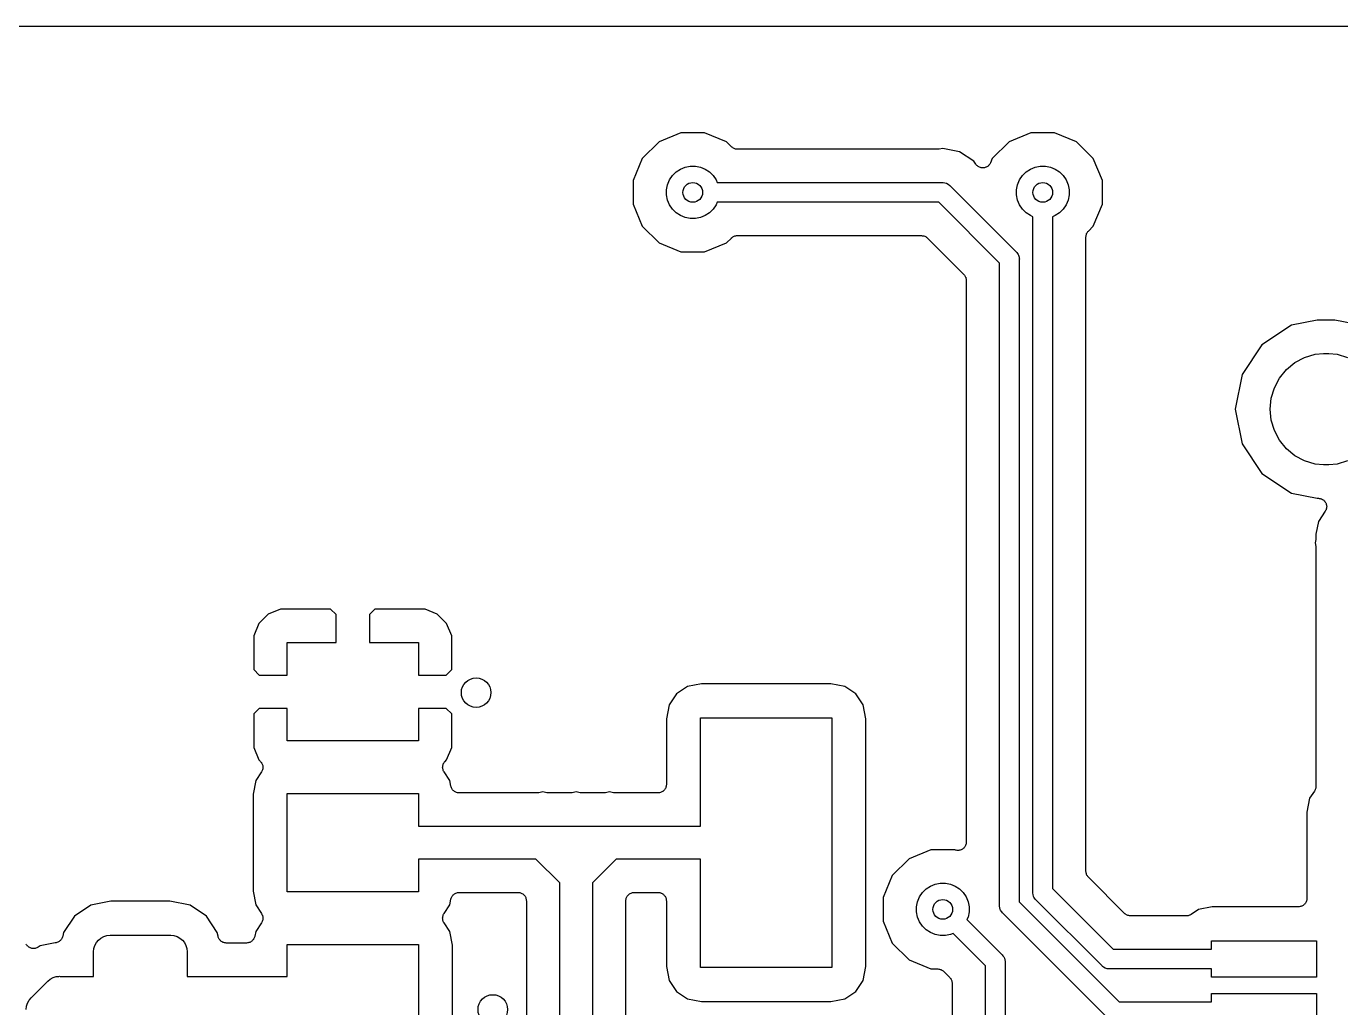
# Model space of a CAD drawing. Extents: x 103.3 to 173.2, y -93.7 to -52.1.
# Drawn here: x 114.56 to 134.59, y -67.03 to -52.08 of the extents above; entities that cross this region are included whole.
import ezdxf

# ---------------------------------------------------------------- set-up
doc = ezdxf.new("R2010")
doc.units = 0
doc.header["$MEASUREMENT"] = 0
doc.layers.add('BLACK', color=7, linetype='CONTINUOUS')

msp = doc.modelspace()

# ---------------------------------------------------------------- linework, layer by layer
at = {"layer": 'BLACK', "linetype": 'CONTINUOUS'}
for p, q in [((114.121, -52.08), (162.435, -52.08)), ((124.2, -53.8402), (123.944, -54.0957)), ((124.533, -53.702), (124.2, -53.8402)), ((124.895, -53.702), (124.533, -53.702)), ((125.228, -53.8402), (124.895, -53.702)), ((125.303, -53.9148), (125.228, -53.8402)), ((129.534, -53.8402), (129.278, -54.0957)), ((129.867, -53.702), (129.534, -53.8402)), ((130.229, -53.702), (129.867, -53.702)), ((130.562, -53.8402), (130.229, -53.702)), ((130.818, -54.0957), (130.562, -53.8402)), ((125.312, -53.9222), (125.303, -53.9148)), ((125.321, -53.9298), (125.312, -53.9222)), ((125.322, -53.9301), (125.321, -53.9298)), ((125.322, -53.9305), (125.322, -53.9301)), ((125.332, -53.9361), (125.322, -53.9305)), ((125.343, -53.9417), (125.332, -53.9361)), ((125.343, -53.9419), (125.343, -53.9417)), ((125.344, -53.9422), (125.343, -53.9419)), ((125.355, -53.9457), (125.344, -53.9422)), ((125.366, -53.9492), (125.355, -53.9457)), ((125.367, -53.9493), (125.366, -53.9492)), ((125.368, -53.9495), (125.367, -53.9493)), ((125.379, -53.9507), (125.368, -53.9495)), ((125.391, -53.952), (125.379, -53.9507)), ((125.392, -53.952), (125.391, -53.952)), ((125.393, -53.952), (125.392, -53.952)), ((125.392, -53.952), (125.392, -53.952)), ((125.392, -53.952), (125.392, -53.952)), ((128.447, -53.952), (125.393, -53.952)), ((128.458, -53.9509), (128.447, -53.952)), ((128.47, -53.9499), (128.458, -53.9509)), ((128.471, -53.9496), (128.47, -53.9499)), ((128.524, -53.9391), (128.471, -53.9496)), ((128.471, -53.9496), (128.471, -53.9496)), ((128.471, -53.9496), (128.471, -53.9496)), ((128.471, -53.9496), (128.471, -53.9496)), ((128.577, -53.9496), (128.524, -53.9391)), ((128.781, -53.9902), (128.577, -53.9496)), ((128.577, -53.9496), (128.577, -53.9496)), ((128.998, -54.1356), (128.781, -53.9902)), ((123.944, -54.0957), (123.806, -54.4294)), ((124.459, -54.2993), (124.525, -54.2555)), ((124.525, -54.2555), (124.597, -54.2254)), ((124.597, -54.2254), (124.675, -54.21)), ((124.675, -54.21), (124.753, -54.21)), ((124.753, -54.21), (124.831, -54.2254)), ((124.831, -54.2254), (124.903, -54.2555)), ((124.903, -54.2555), (124.969, -54.2993)), ((129.028, -54.1801), (128.998, -54.1356)), ((129.035, -54.1891), (129.028, -54.1801)), ((129.043, -54.1981), (129.035, -54.1891)), ((129.044, -54.1994), (129.043, -54.1981)), ((129.045, -54.2003), (129.044, -54.1994)), ((129.054, -54.2079), (129.045, -54.2003)), ((129.063, -54.2156), (129.054, -54.2079)), ((129.064, -54.2158), (129.063, -54.2156)), ((129.064, -54.216), (129.064, -54.2158)), ((129.075, -54.2217), (129.064, -54.216)), ((129.085, -54.2275), (129.075, -54.2217)), ((129.086, -54.2276), (129.085, -54.2275)), ((129.086, -54.2277), (129.086, -54.2276)), ((129.097, -54.2312), (129.086, -54.2277)), ((129.109, -54.2348), (129.097, -54.2312)), ((129.109, -54.2349), (129.109, -54.2348)), ((129.11, -54.235), (129.109, -54.2349)), ((129.122, -54.2362), (129.11, -54.235)), ((129.134, -54.2375), (129.122, -54.2362)), ((129.146, -54.2363), (129.134, -54.2375)), ((129.134, -54.2375), (129.134, -54.2374)), ((129.134, -54.2374), (129.134, -54.2375)), ((129.158, -54.2353), (129.146, -54.2363)), ((129.159, -54.2352), (129.158, -54.2353)), ((129.17, -54.2317), (129.159, -54.2351)), ((129.159, -54.2351), (129.159, -54.2352)), ((129.182, -54.2283), (129.17, -54.2317)), ((129.183, -54.2281), (129.182, -54.2282)), ((129.182, -54.2282), (129.182, -54.2283)), ((129.193, -54.2224), (129.183, -54.2281)), ((129.204, -54.2169), (129.193, -54.2224)), ((129.205, -54.2165), (129.204, -54.2167)), ((129.204, -54.2167), (129.204, -54.2169)), ((129.214, -54.2089), (129.205, -54.2165)), ((129.223, -54.2014), (129.214, -54.2089)), ((129.224, -54.2011), (129.223, -54.2014)), ((129.231, -54.1917), (129.224, -54.2009)), ((129.224, -54.2009), (129.224, -54.2011)), ((129.239, -54.1824), (129.231, -54.1917)), ((129.24, -54.1819), (129.239, -54.1821)), ((129.239, -54.1821), (129.239, -54.1824)), ((129.245, -54.1715), (129.24, -54.1819)), ((129.251, -54.1607), (129.245, -54.1715)), ((129.252, -54.1601), (129.251, -54.1607)), ((129.278, -54.0957), (129.252, -54.1591)), ((129.252, -54.1591), (129.252, -54.1601)), ((129.252, -54.1601), (129.252, -54.1601)), ((129.252, -54.1601), (129.252, -54.1601)), ((129.793, -54.2993), (129.859, -54.2555)), ((129.859, -54.2555), (129.931, -54.2254)), ((129.931, -54.2254), (130.009, -54.21)), ((130.009, -54.21), (130.087, -54.21)), ((130.087, -54.21), (130.165, -54.2254)), ((130.165, -54.2254), (130.237, -54.2555)), ((130.237, -54.2555), (130.303, -54.2993)), ((130.956, -54.4294), (130.818, -54.0957)), ((123.806, -54.4294), (123.806, -54.7906)), ((124.329, -54.4933), (124.36, -54.4205)), ((124.36, -54.4205), (124.403, -54.355)), ((124.403, -54.355), (124.459, -54.2993)), ((124.969, -54.2993), (125.025, -54.355)), ((125.025, -54.355), (125.068, -54.4205)), ((125.068, -54.4205), (125.085, -54.46)), ((125.085, -54.46), (128.517, -54.46)), ((128.517, -54.46), (128.524, -54.4593)), ((128.524, -54.4593), (128.531, -54.46)), ((128.531, -54.46), (128.531, -54.46)), ((128.531, -54.46), (128.553, -54.4622)), ((128.553, -54.4622), (128.582, -54.4707)), ((128.582, -54.4707), (128.608, -54.4847)), ((128.608, -54.4847), (128.631, -54.5034)), ((129.663, -54.4933), (129.694, -54.4205)), ((129.694, -54.4205), (129.737, -54.355)), ((129.737, -54.355), (129.793, -54.2993)), ((130.303, -54.2993), (130.359, -54.355)), ((130.359, -54.355), (130.402, -54.4205)), ((130.402, -54.4205), (130.433, -54.4933)), ((130.956, -54.7906), (130.956, -54.4294)), ((124.314, -54.5706), (124.329, -54.4933)), ((124.314, -54.6494), (124.314, -54.5706)), ((124.329, -54.7267), (124.314, -54.6494)), ((128.631, -54.5034), (128.635, -54.5091)), ((128.635, -54.5091), (129.641, -55.5147)), ((129.648, -54.5706), (129.663, -54.4933)), ((129.648, -54.6494), (129.648, -54.5706)), ((129.663, -54.7267), (129.648, -54.6494)), ((130.433, -54.4933), (130.448, -54.5706)), ((130.448, -54.6494), (130.433, -54.7267)), ((130.448, -54.5706), (130.448, -54.6494)), ((123.806, -54.7906), (123.944, -55.1243)), ((124.36, -54.7995), (124.329, -54.7267)), ((124.403, -54.865), (124.36, -54.7995)), ((124.459, -54.9207), (124.403, -54.865)), ((125.025, -54.865), (124.969, -54.9207)), ((125.068, -54.7995), (125.025, -54.865)), ((125.085, -54.76), (125.068, -54.7995)), ((128.462, -54.76), (125.085, -54.76)), ((129.39, -55.6881), (128.462, -54.76)), ((129.694, -54.7995), (129.663, -54.7267)), ((129.737, -54.865), (129.694, -54.7995)), ((129.793, -54.9207), (129.737, -54.865)), ((130.359, -54.865), (130.303, -54.9207)), ((130.402, -54.7995), (130.359, -54.865)), ((130.433, -54.7267), (130.402, -54.7995)), ((130.818, -55.1243), (130.956, -54.7906)), ((124.525, -54.9645), (124.459, -54.9207)), ((124.597, -54.9946), (124.525, -54.9645)), ((124.675, -55.01), (124.597, -54.9946)), ((124.753, -55.01), (124.675, -55.01)), ((124.831, -54.9946), (124.753, -55.01)), ((124.903, -54.9645), (124.831, -54.9946)), ((124.969, -54.9207), (124.903, -54.9645)), ((129.859, -54.9645), (129.793, -54.9207)), ((129.898, -54.9808), (129.859, -54.9645)), ((129.898, -65.2706), (129.898, -54.9808)), ((130.237, -54.9645), (130.198, -54.9808)), ((130.198, -54.9808), (130.198, -65.2159)), ((130.303, -54.9207), (130.237, -54.9645)), ((123.944, -55.1243), (124.2, -55.3798)), ((125.324, -55.2885), (125.334, -55.2831)), ((125.334, -55.2831), (125.344, -55.2776)), ((125.344, -55.2776), (125.345, -55.2774)), ((125.345, -55.2774), (125.346, -55.2771)), ((125.346, -55.2771), (125.357, -55.2738)), ((125.357, -55.2738), (125.368, -55.2704)), ((125.368, -55.2704), (125.369, -55.2704)), ((125.369, -55.2702), (125.381, -55.2691)), ((125.369, -55.2704), (125.369, -55.2702)), ((125.381, -55.2691), (125.393, -55.268)), ((125.393, -55.268), (128.199, -55.268)), ((128.199, -55.268), (128.199, -55.268)), ((128.199, -55.268), (128.199, -55.268)), ((128.199, -55.268), (128.199, -55.268)), ((128.199, -55.268), (128.201, -55.268)), ((128.201, -55.268), (128.212, -55.2693)), ((128.212, -55.2693), (128.224, -55.2705)), ((128.224, -55.2705), (128.225, -55.2707)), ((128.225, -55.2707), (128.225, -55.2708)), ((128.225, -55.2708), (128.236, -55.2743)), ((128.236, -55.2743), (128.248, -55.2778)), ((128.248, -55.2778), (128.248, -55.2781)), ((128.248, -55.2781), (128.249, -55.2783)), ((128.249, -55.2783), (128.259, -55.2839)), ((128.259, -55.2839), (128.269, -55.2895)), ((130.706, -55.2869), (130.707, -55.2753)), ((130.706, -55.2882), (130.706, -55.2869)), ((130.706, -55.2883), (130.706, -55.2882)), ((130.706, -55.2887), (130.706, -55.2883)), ((130.706, -55.2883), (130.706, -55.2883)), ((130.707, -55.2753), (130.709, -55.2636)), ((130.709, -55.2623), (130.712, -55.2511)), ((130.709, -55.263), (130.709, -55.2623)), ((130.709, -55.2636), (130.709, -55.263)), ((130.712, -55.2511), (130.716, -55.2399)), ((130.716, -55.2387), (130.722, -55.2284)), ((130.716, -55.2393), (130.716, -55.2387)), ((130.716, -55.2399), (130.716, -55.2393)), ((130.722, -55.2284), (130.727, -55.2181)), ((130.727, -55.2181), (130.728, -55.2175)), ((130.728, -55.217), (130.736, -55.208)), ((130.728, -55.2175), (130.728, -55.217)), ((130.736, -55.208), (130.743, -55.1989)), ((130.743, -55.1989), (130.818, -55.1243)), ((124.2, -55.3798), (124.533, -55.518)), ((124.895, -55.518), (125.228, -55.3798)), ((125.228, -55.3798), (125.303, -55.3052)), ((125.303, -55.3049), (125.304, -55.304)), ((125.303, -55.3052), (125.303, -55.3049)), ((125.303, -55.3049), (125.303, -55.3049)), ((125.303, -55.3049), (125.303, -55.3049)), ((125.304, -55.304), (125.313, -55.2966)), ((125.313, -55.2966), (125.322, -55.2892)), ((125.322, -55.2892), (125.323, -55.2889)), ((125.323, -55.2889), (125.324, -55.2885)), ((128.269, -55.2895), (128.27, -55.2899)), ((128.27, -55.2899), (128.271, -55.2902)), ((128.271, -55.2902), (128.28, -55.2978)), ((128.28, -55.2978), (128.289, -55.3052)), ((128.289, -55.3052), (128.845, -55.8614)), ((130.706, -64.9528), (130.706, -55.2887)), ((124.533, -55.518), (124.895, -55.518)), ((129.39, -65.4698), (129.39, -55.6881)), ((129.641, -55.5147), (129.647, -55.5194)), ((129.647, -55.5194), (129.651, -55.5251)), ((129.651, -55.5251), (129.665, -55.5423)), ((129.665, -55.5423), (129.672, -55.555)), ((129.672, -55.555), (129.679, -55.5683)), ((129.679, -55.5683), (129.688, -55.5966)), ((129.688, -55.5966), (129.689, -55.6123)), ((129.689, -55.6123), (129.691, -55.626)), ((129.691, -55.626), (129.69, -55.6334)), ((129.69, -55.6334), (129.69, -65.415)), ((128.845, -55.8614), (128.845, -55.8617)), ((128.845, -55.8617), (128.845, -55.8617)), ((128.845, -55.8617), (128.845, -55.8617)), ((128.845, -55.8617), (128.846, -55.8626)), ((128.846, -55.8626), (128.853, -55.8718)), ((128.853, -55.8718), (128.861, -55.8809)), ((128.861, -55.8809), (128.861, -55.8815)), ((128.861, -55.8815), (128.862, -55.882)), ((128.862, -55.882), (128.867, -55.8924)), ((128.867, -55.8924), (128.872, -55.9028)), ((128.872, -55.9028), (128.873, -55.9034)), ((128.873, -55.9034), (128.873, -55.904)), ((128.873, -55.904), (128.876, -55.9153)), ((128.876, -55.9153), (128.88, -55.9265)), ((128.88, -55.9265), (128.88, -55.9272)), ((128.88, -55.9272), (128.88, -55.9278)), ((128.88, -55.9278), (128.881, -55.9395)), ((128.881, -55.9395), (128.882, -55.9512)), ((128.882, -55.9512), (128.882, -64.5074)), ((133.836, -56.6328), (133.387, -56.9329)), ((134.232, -56.554), (133.836, -56.6328)), ((134.5, -56.554), (134.232, -56.554)), ((134.896, -56.6328), (134.5, -56.554)), ((133.387, -56.9329), (133.087, -57.3821)), ((134.039, -57.1229), (134.199, -57.0743)), ((134.199, -57.0743), (134.324, -57.062)), ((134.324, -57.062), (134.408, -57.062)), ((134.408, -57.062), (134.533, -57.0743)), ((134.533, -57.0743), (134.693, -57.1229)), ((133.762, -57.3081), (133.891, -57.2018)), ((133.891, -57.2018), (134.039, -57.1229)), ((133.087, -57.3821), (132.981, -57.912)), ((133.577, -57.5851), (133.656, -57.4375)), ((133.656, -57.4375), (133.762, -57.3081)), ((133.528, -57.7454), (133.577, -57.5851)), ((133.512, -57.912), (133.528, -57.7454)), ((132.981, -57.912), (133.087, -58.4419)), ((133.528, -58.0786), (133.512, -57.912)), ((133.577, -58.2389), (133.528, -58.0786)), ((133.656, -58.3865), (133.577, -58.2389)), ((133.087, -58.4419), (133.387, -58.8911)), ((133.762, -58.5159), (133.656, -58.3865)), ((133.891, -58.6222), (133.762, -58.5159)), ((134.039, -58.7011), (133.891, -58.6222)), ((133.387, -58.8911), (133.836, -59.1912)), ((134.199, -58.7497), (134.039, -58.7011)), ((134.324, -58.762), (134.199, -58.7497)), ((134.408, -58.762), (134.324, -58.762)), ((134.533, -58.7497), (134.408, -58.762)), ((134.693, -58.7011), (134.533, -58.7497)), ((133.836, -59.1912), (134.232, -59.27)), ((134.232, -59.27), (134.248, -59.27)), ((134.248, -59.27), (134.249, -59.27)), ((134.249, -59.27), (134.249, -59.27)), ((134.249, -59.27), (134.249, -59.27)), ((134.249, -59.27), (134.25, -59.27)), ((134.25, -59.27), (134.262, -59.2714)), ((134.262, -59.2714), (134.274, -59.2727)), ((134.274, -59.2727), (134.274, -59.2727)), ((134.274, -59.2727), (134.274, -59.2728)), ((134.274, -59.2728), (134.286, -59.2765)), ((134.286, -59.2765), (134.298, -59.2801)), ((134.298, -59.2801), (134.298, -59.2802)), ((134.298, -59.2802), (134.298, -59.2803)), ((134.298, -59.2803), (134.309, -59.2861)), ((134.309, -59.2861), (134.319, -59.2919)), ((134.319, -59.2919), (134.32, -59.2921)), ((134.32, -59.2921), (134.32, -59.2922)), ((134.32, -59.2922), (134.329, -59.3)), ((134.354, -59.4676), (134.248, -59.6253)), ((134.329, -59.3), (134.338, -59.3077)), ((134.338, -59.3077), (134.339, -59.308)), ((134.339, -59.308), (134.339, -59.3081)), ((134.339, -59.3081), (134.346, -59.3176)), ((134.346, -59.3176), (134.354, -59.327)), ((134.354, -59.327), (134.354, -59.3272)), ((134.354, -59.3272), (134.354, -59.3275)), ((134.354, -59.3275), (134.36, -59.3382)), ((134.359, -59.4569), (134.354, -59.4676)), ((134.365, -59.4462), (134.359, -59.4569)), ((134.36, -59.3382), (134.366, -59.3489)), ((134.369, -59.4342), (134.365, -59.4457)), ((134.365, -59.4457), (134.365, -59.4459)), ((134.365, -59.4459), (134.365, -59.4462)), ((134.366, -59.3489), (134.366, -59.3492)), ((134.366, -59.3492), (134.366, -59.3494)), ((134.366, -59.3494), (134.369, -59.361)), ((134.369, -59.361), (134.373, -59.3727)), ((134.372, -59.4225), (134.369, -59.4342)), ((134.373, -59.422), (134.372, -59.4223)), ((134.372, -59.4223), (134.372, -59.4225)), ((134.373, -59.3727), (134.373, -59.3729)), ((134.373, -59.3729), (134.373, -59.3732)), ((134.373, -59.3732), (134.374, -59.3852)), ((134.374, -59.4099), (134.373, -59.422)), ((134.374, -59.3852), (134.375, -59.3973)), ((134.375, -59.3979), (134.374, -59.4099)), ((134.375, -59.3973), (134.375, -59.3976)), ((134.375, -59.3976), (134.375, -59.3979)), ((134.248, -59.6253), (134.21, -59.8173)), ((134.209, -59.886), (134.208, -59.8975)), ((134.21, -59.8745), (134.209, -59.886)), ((134.21, -59.8173), (134.21, -59.8727)), ((134.21, -59.8727), (134.21, -59.8728)), ((134.21, -59.8728), (134.21, -59.8728)), ((134.21, -59.8728), (134.21, -59.8728)), ((134.21, -59.8728), (134.21, -59.8745)), ((134.208, -59.8975), (134.197, -59.95)), ((134.197, -59.95), (134.208, -60.0025)), ((134.208, -60.0025), (134.208, -60.0043)), ((134.208, -60.0043), (134.209, -60.0158)), ((134.209, -60.0158), (134.21, -60.0273)), ((134.21, -60.0273), (134.21, -60.1207)), ((134.21, -60.1207), (134.21, -63.6583)), ((118.244, -61.0353), (118.101, -61.1782)), ((118.431, -60.958), (118.244, -61.0353)), ((119.194, -60.958), (118.431, -60.958)), ((119.278, -61.0424), (119.194, -60.958)), ((119.278, -61.466), (119.278, -61.0424)), ((119.87, -60.958), (119.786, -61.0424)), ((119.786, -61.0424), (119.786, -61.466)), ((120.633, -60.958), (119.87, -60.958)), ((120.82, -61.0353), (120.633, -60.958)), ((120.963, -61.1782), (120.82, -61.0353)), ((118.101, -61.1782), (118.024, -61.365)), ((121.04, -61.365), (120.963, -61.1782)), ((118.024, -61.365), (118.024, -61.8776)), ((118.532, -61.962), (118.532, -61.466)), ((118.532, -61.466), (119.278, -61.466)), ((119.786, -61.466), (120.532, -61.466)), ((120.532, -61.466), (120.532, -61.962)), ((121.04, -61.8776), (121.04, -61.365)), ((118.024, -61.8776), (118.108, -61.962)), ((120.956, -61.962), (121.04, -61.8776)), ((118.108, -61.962), (118.532, -61.962)), ((120.532, -61.962), (120.956, -61.962)), ((124.845, -62.0956), (124.634, -62.1375)), ((126.819, -62.0956), (124.845, -62.0956)), ((127.03, -62.1375), (126.819, -62.0956)), ((124.466, -62.2498), (124.353, -62.4178)), ((124.634, -62.1375), (124.466, -62.2498)), ((127.198, -62.2498), (127.03, -62.1375)), ((127.311, -62.4178), (127.198, -62.2498)), ((118.108, -62.47), (118.024, -62.5544)), ((118.532, -62.47), (118.108, -62.47)), ((118.532, -62.966), (118.532, -62.47)), ((120.956, -62.47), (120.532, -62.47)), ((120.532, -62.47), (120.532, -62.966)), ((121.04, -62.5544), (120.956, -62.47)), ((124.353, -62.4178), (124.312, -62.6285)), ((127.352, -62.6285), (127.311, -62.4178)), ((118.024, -62.5544), (118.024, -63.067)), ((121.04, -63.067), (121.04, -62.5544)), ((124.312, -62.6285), (124.312, -63.631)), ((124.832, -64.266), (124.832, -62.616)), ((124.832, -62.616), (126.832, -62.616)), ((126.832, -62.616), (126.832, -66.416)), ((127.352, -66.4035), (127.352, -62.6285)), ((118.024, -63.067), (118.101, -63.2538)), ((120.532, -62.966), (118.532, -62.966)), ((120.963, -63.2538), (121.04, -63.067)), ((118.101, -63.2538), (118.125, -63.2771)), ((118.125, -63.2771), (118.125, -63.2777)), ((118.125, -63.2777), (118.125, -63.2777)), ((118.125, -63.2777), (118.125, -63.2777)), ((118.125, -63.2777), (118.126, -63.2784)), ((118.126, -63.2784), (118.133, -63.2877)), ((118.133, -63.2877), (118.141, -63.2969)), ((118.141, -63.2969), (118.141, -63.2974)), ((118.141, -63.2974), (118.141, -63.2978)), ((118.141, -63.2978), (118.147, -63.3083)), ((120.918, -63.3067), (120.924, -63.2963)), ((120.924, -63.2955), (120.932, -63.2864)), ((120.924, -63.2959), (120.924, -63.2955)), ((120.924, -63.2963), (120.924, -63.2959)), ((120.932, -63.2864), (120.939, -63.2771)), ((120.939, -63.2771), (120.963, -63.2538)), ((118.141, -63.4375), (118.053, -63.5678)), ((118.146, -63.427), (118.141, -63.4375)), ((118.152, -63.4166), (118.146, -63.427)), ((118.147, -63.3083), (118.152, -63.3189)), ((118.152, -63.3189), (118.153, -63.3193)), ((118.156, -63.4043), (118.152, -63.4157)), ((118.152, -63.4157), (118.152, -63.4161)), ((118.152, -63.4161), (118.152, -63.4166)), ((118.153, -63.3193), (118.153, -63.3198)), ((118.153, -63.3198), (118.156, -63.3311)), ((118.156, -63.3311), (118.16, -63.3426)), ((118.159, -63.3929), (118.156, -63.4043)), ((118.161, -63.38), (118.159, -63.3919)), ((118.159, -63.3919), (118.159, -63.3924)), ((118.159, -63.3924), (118.159, -63.3929)), ((118.16, -63.3426), (118.16, -63.3431)), ((118.16, -63.3431), (118.16, -63.3436)), ((118.16, -63.3436), (118.161, -63.3554)), ((118.161, -63.3554), (118.162, -63.3673)), ((118.162, -63.3683), (118.161, -63.38)), ((118.162, -63.3673), (118.162, -63.3678)), ((118.162, -63.3678), (118.162, -63.3683)), ((120.902, -63.3655), (120.903, -63.3537)), ((120.902, -63.366), (120.902, -63.3655)), ((120.902, -63.3665), (120.902, -63.366)), ((120.903, -63.3783), (120.902, -63.3665)), ((120.903, -63.3537), (120.905, -63.3419)), ((120.904, -63.3902), (120.903, -63.3783)), ((120.904, -63.3907), (120.904, -63.3902)), ((120.904, -63.3912), (120.904, -63.3907)), ((120.908, -63.4025), (120.904, -63.3912)), ((120.905, -63.3409), (120.908, -63.3295)), ((120.905, -63.3414), (120.905, -63.3409)), ((120.905, -63.3419), (120.905, -63.3414)), ((120.908, -63.3295), (120.912, -63.3181)), ((120.911, -63.414), (120.908, -63.4025)), ((120.911, -63.4145), (120.911, -63.414)), ((120.911, -63.4149), (120.911, -63.4145)), ((120.917, -63.4254), (120.911, -63.4149)), ((120.912, -63.3172), (120.918, -63.3067)), ((120.912, -63.3177), (120.912, -63.3172)), ((120.912, -63.3181), (120.912, -63.3177)), ((120.923, -63.436), (120.917, -63.4254)), ((120.923, -63.4368), (120.923, -63.436)), ((120.923, -63.4369), (120.923, -63.4368)), ((120.923, -63.4375), (120.923, -63.4369)), ((120.923, -63.4369), (120.923, -63.4369)), ((121.011, -63.5678), (120.923, -63.4375)), ((118.053, -63.5678), (118.012, -63.7785)), ((121.028, -63.6558), (121.011, -63.5678)), ((121.031, -63.6672), (121.028, -63.6558)), ((121.035, -63.6786), (121.031, -63.6672)), ((121.035, -63.679), (121.035, -63.6786)), ((121.035, -63.6795), (121.035, -63.679)), ((121.041, -63.69), (121.035, -63.6795)), ((121.046, -63.7005), (121.041, -63.69)), ((121.047, -63.7009), (121.046, -63.7005)), ((121.047, -63.7014), (121.047, -63.7009)), ((121.054, -63.7106), (121.047, -63.7014)), ((124.296, -63.6915), (124.29, -63.702)), ((124.301, -63.681), (124.296, -63.6915)), ((124.302, -63.6802), (124.301, -63.6806)), ((124.301, -63.6806), (124.301, -63.681)), ((124.305, -63.6688), (124.302, -63.6802)), ((124.309, -63.6574), (124.305, -63.6688)), ((124.31, -63.6447), (124.309, -63.6565)), ((124.309, -63.6565), (124.309, -63.657)), ((124.309, -63.657), (124.309, -63.6574)), ((124.312, -63.6328), (124.31, -63.6447)), ((124.312, -63.631), (124.312, -63.6319)), ((124.312, -63.6319), (124.312, -63.6319)), ((124.312, -63.6319), (124.312, -63.6319)), ((124.312, -63.6319), (124.312, -63.6328)), ((134.204, -63.6959), (134.2, -63.707)), ((134.207, -63.6847), (134.204, -63.6959)), ((134.208, -63.6833), (134.207, -63.684)), ((134.207, -63.684), (134.207, -63.6847)), ((134.209, -63.6717), (134.208, -63.6833)), ((134.21, -63.6601), (134.209, -63.6717)), ((134.21, -63.6583), (134.21, -63.6586)), ((134.21, -63.6586), (134.21, -63.6586)), ((134.21, -63.6586), (134.21, -63.6587)), ((134.21, -63.6587), (134.21, -63.6601)), ((118.012, -63.7785), (118.012, -65.2535)), ((118.532, -65.266), (118.532, -63.766)), ((118.532, -63.766), (120.532, -63.766)), ((120.532, -63.766), (120.532, -64.266)), ((121.062, -63.7199), (121.054, -63.7106)), ((121.062, -63.7202), (121.062, -63.7199)), ((121.063, -63.7206), (121.062, -63.7202)), ((121.072, -63.7282), (121.063, -63.7206)), ((121.081, -63.7358), (121.072, -63.7282)), ((121.081, -63.736), (121.081, -63.7358)), ((121.082, -63.7363), (121.081, -63.736)), ((121.092, -63.742), (121.082, -63.7363)), ((121.103, -63.7477), (121.092, -63.742)), ((121.103, -63.7479), (121.103, -63.7477)), ((121.103, -63.7481), (121.103, -63.7479)), ((121.115, -63.7516), (121.103, -63.7481)), ((121.126, -63.7552), (121.115, -63.7516)), ((121.127, -63.7553), (121.126, -63.7552)), ((121.127, -63.7554), (121.127, -63.7553)), ((121.139, -63.7567), (121.127, -63.7554)), ((121.151, -63.758), (121.139, -63.7567)), ((121.152, -63.758), (121.151, -63.758)), ((121.153, -63.758), (121.152, -63.758)), ((121.152, -63.758), (121.152, -63.758)), ((121.152, -63.758), (121.152, -63.758)), ((122.341, -63.758), (121.153, -63.758)), ((122.352, -63.7569), (122.341, -63.758)), ((122.364, -63.7559), (122.352, -63.7569)), ((122.366, -63.7556), (122.364, -63.7559)), ((122.428, -63.7432), (122.366, -63.7556)), ((122.366, -63.7556), (122.366, -63.7556)), ((122.366, -63.7556), (122.366, -63.7556)), ((122.366, -63.7556), (122.366, -63.7556)), ((122.49, -63.7556), (122.428, -63.7432)), ((122.502, -63.7567), (122.49, -63.7556)), ((122.513, -63.758), (122.502, -63.7567)), ((122.515, -63.758), (122.513, -63.758)), ((122.849, -63.758), (122.515, -63.758)), ((122.515, -63.758), (122.515, -63.758)), ((122.515, -63.758), (122.515, -63.758)), ((122.515, -63.758), (122.515, -63.758)), ((122.86, -63.7569), (122.849, -63.758)), ((122.872, -63.7559), (122.86, -63.7569)), ((122.874, -63.7556), (122.872, -63.7559)), ((122.936, -63.7431), (122.874, -63.7556)), ((122.874, -63.7556), (122.874, -63.7556)), ((122.874, -63.7556), (122.874, -63.7556)), ((122.874, -63.7556), (122.874, -63.7556)), ((122.998, -63.7556), (122.936, -63.7431)), ((123.01, -63.7567), (122.998, -63.7556)), ((123.021, -63.758), (123.01, -63.7567)), ((123.023, -63.758), (123.021, -63.758)), ((123.357, -63.758), (123.023, -63.758)), ((123.023, -63.758), (123.023, -63.758)), ((123.023, -63.758), (123.023, -63.758)), ((123.023, -63.758), (123.023, -63.758)), ((123.368, -63.7569), (123.357, -63.758)), ((123.38, -63.7559), (123.368, -63.7569)), ((123.382, -63.7556), (123.38, -63.7559)), ((123.444, -63.7432), (123.382, -63.7556)), ((123.382, -63.7556), (123.382, -63.7556)), ((123.382, -63.7556), (123.382, -63.7556)), ((123.382, -63.7556), (123.382, -63.7556)), ((123.506, -63.7556), (123.444, -63.7432)), ((123.518, -63.7567), (123.506, -63.7556)), ((123.529, -63.758), (123.518, -63.7567)), ((123.531, -63.758), (123.529, -63.758)), ((124.185, -63.758), (123.531, -63.758)), ((123.531, -63.758), (123.531, -63.758)), ((123.531, -63.758), (123.531, -63.758)), ((123.531, -63.758), (123.531, -63.758)), ((124.196, -63.7568), (124.185, -63.758)), ((124.208, -63.7557), (124.196, -63.7568)), ((124.209, -63.7556), (124.208, -63.7557)), ((124.221, -63.7521), (124.209, -63.7556)), ((124.209, -63.7556), (124.209, -63.7556)), ((124.232, -63.7488), (124.221, -63.7521)), ((124.233, -63.7485), (124.232, -63.7488)), ((124.244, -63.7428), (124.233, -63.7484)), ((124.233, -63.7484), (124.233, -63.7485)), ((124.254, -63.7373), (124.244, -63.7428)), ((124.255, -63.7368), (124.254, -63.737)), ((124.254, -63.737), (124.254, -63.7373)), ((124.264, -63.7292), (124.255, -63.7368)), ((124.273, -63.7217), (124.264, -63.7292)), ((124.274, -63.7214), (124.273, -63.7217)), ((124.282, -63.7119), (124.274, -63.7211)), ((124.274, -63.7211), (124.274, -63.7214)), ((124.289, -63.7028), (124.282, -63.7119)), ((124.29, -63.7024), (124.289, -63.7028)), ((124.29, -63.702), (124.29, -63.7024)), ((134.114, -63.8398), (134.073, -64.0505)), ((134.189, -63.7289), (134.114, -63.8398)), ((134.194, -63.7186), (134.189, -63.7289)), ((134.2, -63.7083), (134.194, -63.7186)), ((134.2, -63.707), (134.2, -63.7076)), ((134.2, -63.7076), (134.2, -63.7083)), ((134.073, -64.0505), (134.073, -65.3656)), ((120.532, -64.266), (122.416, -64.266)), ((122.416, -64.266), (122.428, -64.2648)), ((122.428, -64.2648), (122.44, -64.266)), ((122.44, -64.266), (122.924, -64.266)), ((122.924, -64.266), (122.936, -64.2648)), ((122.936, -64.2648), (122.948, -64.266)), ((122.948, -64.266), (123.432, -64.266)), ((123.432, -64.266), (123.444, -64.2648)), ((123.444, -64.2648), (123.456, -64.266)), ((123.456, -64.266), (124.832, -64.266)), ((128.343, -64.624), (128.01, -64.7622)), ((128.705, -64.624), (128.343, -64.624)), ((128.706, -64.6247), (128.705, -64.624)), ((128.718, -64.6282), (128.706, -64.6247)), ((128.729, -64.6318), (128.718, -64.6282)), ((128.73, -64.6318), (128.729, -64.6318)), ((128.73, -64.6319), (128.73, -64.6318)), ((128.742, -64.6331), (128.73, -64.6319)), ((128.754, -64.6344), (128.742, -64.6331)), ((128.755, -64.6344), (128.754, -64.6344)), ((128.754, -64.6344), (128.754, -64.6344)), ((128.767, -64.6333), (128.755, -64.6344)), ((128.779, -64.6322), (128.767, -64.6333)), ((128.791, -64.6285), (128.779, -64.632)), ((128.779, -64.632), (128.779, -64.6321)), ((128.779, -64.6321), (128.779, -64.6322)), ((128.803, -64.6252), (128.791, -64.6285)), ((128.814, -64.6193), (128.803, -64.6249)), ((128.803, -64.6249), (128.803, -64.625)), ((128.803, -64.625), (128.803, -64.6252)), ((128.825, -64.6137), (128.814, -64.6193)), ((128.834, -64.6057), (128.825, -64.6133)), ((128.825, -64.6133), (128.825, -64.6135)), ((128.825, -64.6135), (128.825, -64.6137)), ((128.844, -64.5981), (128.834, -64.6057)), ((128.852, -64.5884), (128.844, -64.5977)), ((128.844, -64.5977), (128.844, -64.5979)), ((128.844, -64.5979), (128.844, -64.5981)), ((128.86, -64.5792), (128.852, -64.5884)), ((128.866, -64.5681), (128.86, -64.5786)), ((128.86, -64.5786), (128.86, -64.5789)), ((128.86, -64.5789), (128.86, -64.5792)), ((128.872, -64.5574), (128.866, -64.5681)), ((128.876, -64.5455), (128.872, -64.5568)), ((128.872, -64.5568), (128.872, -64.5571)), ((128.872, -64.5571), (128.872, -64.5574)), ((128.879, -64.5338), (128.876, -64.5455)), ((128.881, -64.5214), (128.879, -64.5332)), ((128.879, -64.5332), (128.879, -64.5335)), ((128.879, -64.5335), (128.879, -64.5338)), ((128.882, -64.5092), (128.881, -64.5214)), ((128.882, -64.5074), (128.882, -64.5085)), ((128.882, -64.5085), (128.882, -64.5085)), ((128.882, -64.5085), (128.882, -64.5085)), ((128.882, -64.5085), (128.882, -64.5092)), ((122.324, -64.766), (120.532, -64.766)), ((120.532, -64.766), (120.532, -65.266)), ((122.686, -65.1276), (122.324, -64.766)), ((123.548, -64.766), (123.186, -65.1276)), ((124.832, -64.766), (123.548, -64.766)), ((124.832, -66.416), (124.832, -64.766)), ((128.01, -64.7622), (127.754, -65.0177)), ((127.754, -65.0177), (127.616, -65.3514)), ((130.707, -64.9645), (130.706, -64.9528)), ((130.708, -64.9762), (130.707, -64.9645)), ((130.708, -64.9768), (130.708, -64.9762)), ((130.708, -64.9775), (130.708, -64.9768)), ((130.712, -64.9887), (130.708, -64.9775)), ((130.715, -65), (130.712, -64.9887)), ((130.715, -65.0006), (130.715, -65)), ((130.716, -65.0012), (130.715, -65.0006)), ((130.721, -65.0116), (130.716, -65.0012)), ((130.726, -65.022), (130.721, -65.0116)), ((130.727, -65.0225), (130.726, -65.022)), ((130.727, -65.0231), (130.727, -65.0225)), ((130.735, -65.0322), (130.727, -65.0231)), ((130.742, -65.0414), (130.735, -65.0322)), ((130.743, -65.0423), (130.742, -65.0414)), ((130.743, -65.0426), (130.743, -65.0423)), ((130.743, -65.0423), (130.743, -65.0423)), ((130.743, -65.0423), (130.743, -65.0423)), ((131.293, -65.5928), (130.743, -65.0426)), ((118.012, -65.2535), (118.053, -65.4642)), ((120.532, -65.266), (118.532, -65.266)), ((121.064, -65.3102), (121.073, -65.3028)), ((121.073, -65.3028), (121.082, -65.2952)), ((121.082, -65.2952), (121.083, -65.295)), ((121.083, -65.2947), (121.094, -65.2892)), ((121.083, -65.295), (121.083, -65.2947)), ((121.094, -65.2892), (121.104, -65.2836)), ((121.104, -65.2836), (121.105, -65.2834)), ((121.105, -65.2832), (121.117, -65.2798)), ((121.105, -65.2834), (121.105, -65.2832)), ((121.117, -65.2798), (121.128, -65.2764)), ((121.128, -65.2764), (121.129, -65.2762)), ((121.128, -65.2764), (121.128, -65.2764)), ((121.129, -65.2762), (121.141, -65.2752)), ((121.141, -65.2752), (121.153, -65.274)), ((121.153, -65.274), (122.051, -65.274)), ((122.051, -65.274), (122.052, -65.274)), ((122.052, -65.274), (122.052, -65.274)), ((122.052, -65.274), (122.052, -65.274)), ((122.052, -65.274), (122.053, -65.274)), ((122.053, -65.274), (122.065, -65.2753)), ((122.065, -65.2753), (122.077, -65.2766)), ((122.077, -65.2766), (122.077, -65.2767)), ((122.077, -65.2767), (122.077, -65.2768)), ((122.077, -65.2768), (122.089, -65.2804)), ((122.089, -65.2804), (122.1, -65.2839)), ((122.1, -65.2839), (122.101, -65.2841)), ((122.101, -65.2841), (122.101, -65.2843)), ((122.101, -65.2843), (122.111, -65.29)), ((122.111, -65.29), (122.122, -65.2957)), ((122.122, -65.2957), (122.122, -65.296)), ((122.122, -65.296), (122.123, -65.2962)), ((122.123, -65.2962), (122.132, -65.3039)), ((122.132, -65.3039), (122.141, -65.3115)), ((122.686, -68.92), (122.686, -65.1276)), ((123.186, -65.1276), (123.186, -68.92)), ((123.732, -65.3103), (123.741, -65.3028)), ((123.741, -65.3028), (123.751, -65.2952)), ((123.751, -65.2947), (123.762, -65.2892)), ((123.751, -65.295), (123.751, -65.2947)), ((123.751, -65.2952), (123.751, -65.295)), ((123.762, -65.2892), (123.773, -65.2836)), ((123.773, -65.2832), (123.785, -65.2799)), ((123.773, -65.2835), (123.773, -65.2832)), ((123.773, -65.2836), (123.773, -65.2835)), ((123.785, -65.2799), (123.796, -65.2764)), ((123.796, -65.2764), (123.797, -65.2764)), ((123.797, -65.2762), (123.809, -65.2752)), ((123.797, -65.2764), (123.797, -65.2762)), ((123.809, -65.2752), (123.821, -65.274)), ((123.821, -65.274), (124.185, -65.274)), ((124.185, -65.274), (124.185, -65.274)), ((124.185, -65.274), (124.185, -65.274)), ((124.185, -65.274), (124.185, -65.274)), ((124.185, -65.274), (124.186, -65.274)), ((124.186, -65.274), (124.198, -65.2753)), ((124.198, -65.2753), (124.21, -65.2766)), ((124.21, -65.2766), (124.211, -65.2767)), ((124.211, -65.2767), (124.211, -65.2768)), ((124.211, -65.2768), (124.222, -65.2804)), ((124.222, -65.2804), (124.234, -65.2839)), ((124.234, -65.2839), (124.234, -65.2841)), ((124.234, -65.2841), (124.235, -65.2843)), ((124.235, -65.2843), (124.245, -65.29)), ((124.245, -65.29), (124.256, -65.2957)), ((124.256, -65.2957), (124.256, -65.296)), ((124.256, -65.296), (124.256, -65.2962)), ((124.256, -65.2962), (124.265, -65.3039)), ((124.265, -65.3039), (124.275, -65.3115)), ((128.17, -65.3425), (128.213, -65.277)), ((128.213, -65.277), (128.269, -65.2213)), ((128.269, -65.2213), (128.335, -65.1775)), ((128.335, -65.1775), (128.407, -65.1474)), ((128.407, -65.1474), (128.485, -65.132)), ((128.485, -65.132), (128.563, -65.132)), ((128.563, -65.132), (128.641, -65.1474)), ((128.641, -65.1474), (128.713, -65.1775)), ((128.713, -65.1775), (128.779, -65.2213)), ((128.779, -65.2213), (128.835, -65.277)), ((128.835, -65.277), (128.878, -65.3425)), ((129.897, -65.278), (129.898, -65.2706)), ((129.898, -65.2854), (129.897, -65.278)), ((129.9, -65.3074), (129.898, -65.2854)), ((129.898, -65.2854), (129.898, -65.2854)), ((130.198, -65.2159), (131.12, -66.138)), ((115.539, -65.4675), (115.29, -65.634)), ((115.846, -65.4066), (115.539, -65.4675)), ((116.745, -65.4066), (115.846, -65.4066)), ((117.052, -65.4675), (116.745, -65.4066)), ((117.301, -65.634), (117.052, -65.4675)), ((118.053, -65.4642), (118.141, -65.5954)), ((120.923, -65.5954), (121.011, -65.4642)), ((121.011, -65.4642), (121.028, -65.3762)), ((121.028, -65.3745), (121.032, -65.363)), ((121.028, -65.3754), (121.028, -65.3745)), ((121.028, -65.3755), (121.028, -65.3754)), ((121.028, -65.3762), (121.028, -65.3755)), ((121.028, -65.3755), (121.028, -65.3755)), ((121.032, -65.363), (121.036, -65.3518)), ((121.036, -65.3509), (121.042, -65.3404)), ((121.036, -65.3513), (121.036, -65.3509)), ((121.036, -65.3518), (121.036, -65.3513)), ((121.042, -65.3404), (121.047, -65.33)), ((121.047, -65.33), (121.048, -65.3296)), ((121.048, -65.3292), (121.056, -65.3201)), ((121.048, -65.3296), (121.048, -65.3292)), ((121.056, -65.3201), (121.063, -65.3109)), ((121.063, -65.3106), (121.064, -65.3102)), ((121.063, -65.3109), (121.063, -65.3106)), ((122.141, -65.3115), (122.141, -65.3119)), ((122.141, -65.3119), (122.142, -65.3121)), ((122.142, -65.3121), (122.149, -65.3215)), ((122.149, -65.3215), (122.157, -65.3307)), ((122.157, -65.3307), (122.157, -65.3311)), ((122.157, -65.3311), (122.157, -65.3315)), ((122.157, -65.3315), (122.163, -65.3421)), ((122.163, -65.3421), (122.168, -65.3526)), ((122.168, -65.3526), (122.169, -65.353)), ((122.169, -65.353), (122.169, -65.3534)), ((122.169, -65.3534), (122.172, -65.3649)), ((122.172, -65.3649), (122.176, -65.3763)), ((122.176, -65.3763), (122.176, -65.3768)), ((122.176, -65.3768), (122.176, -65.3772)), ((122.176, -65.3772), (122.177, -65.3891)), ((122.177, -65.3891), (122.178, -65.401)), ((122.178, -65.401), (122.178, -68.3243)), ((123.694, -65.3992), (123.695, -65.3873)), ((123.694, -65.4001), (123.694, -65.3992)), ((123.694, -65.401), (123.694, -65.4001)), ((123.694, -65.4001), (123.694, -65.4001)), ((123.694, -65.4001), (123.694, -65.4001)), ((123.694, -68.3243), (123.694, -65.401)), ((123.695, -65.3873), (123.697, -65.3755)), ((123.697, -65.3746), (123.7, -65.3632)), ((123.697, -65.375), (123.697, -65.3746)), ((123.697, -65.3755), (123.697, -65.375)), ((123.7, -65.3632), (123.704, -65.3518)), ((123.704, -65.351), (123.71, -65.3405)), ((123.704, -65.3514), (123.704, -65.351)), ((123.704, -65.3518), (123.704, -65.3514)), ((123.71, -65.3405), (123.716, -65.33)), ((123.716, -65.3292), (123.724, -65.3201)), ((123.716, -65.3296), (123.716, -65.3292)), ((123.716, -65.33), (123.716, -65.3296)), ((123.724, -65.3201), (123.732, -65.3109)), ((123.732, -65.3106), (123.732, -65.3103)), ((123.732, -65.3109), (123.732, -65.3106)), ((124.275, -65.3115), (124.275, -65.3119)), ((124.275, -65.3119), (124.275, -65.3121)), ((124.275, -65.3121), (124.283, -65.3215)), ((124.283, -65.3215), (124.29, -65.3307)), ((124.29, -65.3307), (124.291, -65.3311)), ((124.291, -65.3311), (124.291, -65.3315)), ((124.291, -65.3315), (124.296, -65.3421)), ((124.296, -65.3421), (124.302, -65.3526)), ((124.302, -65.3526), (124.302, -65.353)), ((124.302, -65.353), (124.302, -65.3534)), ((124.302, -65.3534), (124.306, -65.3649)), ((124.306, -65.3649), (124.309, -65.3763)), ((124.309, -65.3763), (124.309, -65.3768)), ((124.309, -65.3768), (124.309, -65.3772)), ((124.309, -65.3772), (124.31, -65.3891)), ((124.31, -65.3891), (124.312, -65.401)), ((124.312, -65.401), (124.312, -66.4035)), ((127.616, -65.3514), (127.616, -65.7126)), ((128.124, -65.4926), (128.139, -65.4153)), ((128.124, -65.5714), (128.124, -65.4926)), ((128.139, -65.4153), (128.17, -65.3425)), ((128.878, -65.3425), (128.909, -65.4153)), ((128.909, -65.4153), (128.924, -65.4926)), ((128.924, -65.4926), (128.924, -65.5714)), ((129.389, -65.4771), (129.39, -65.4698)), ((129.39, -65.4845), (129.389, -65.4771)), ((129.392, -65.5065), (129.39, -65.4845)), ((129.39, -65.4845), (129.39, -65.4845)), ((129.69, -65.415), (131.213, -66.938)), ((129.909, -65.3357), (129.9, -65.3074)), ((129.913, -65.3439), (129.909, -65.3357)), ((129.923, -65.3617), (129.913, -65.3439)), ((129.934, -65.3755), (129.923, -65.3617)), ((129.941, -65.3846), (129.934, -65.3755)), ((129.947, -65.3893), (129.941, -65.3846)), ((130.947, -66.3889), (129.947, -65.3893)), ((132.631, -65.4926), (132.42, -65.5345)), ((133.946, -65.4926), (132.631, -65.4926)), ((133.957, -65.4914), (133.946, -65.4926)), ((133.969, -65.4903), (133.957, -65.4914)), ((133.97, -65.4902), (133.969, -65.4903)), ((133.982, -65.4867), (133.97, -65.4901)), ((133.97, -65.4901), (133.97, -65.4902)), ((133.993, -65.4833), (133.982, -65.4867)), ((133.994, -65.4831), (133.993, -65.4833)), ((134.005, -65.4774), (133.994, -65.483)), ((133.994, -65.483), (133.994, -65.4831)), ((134.015, -65.4718), (134.005, -65.4774)), ((134.016, -65.4713), (134.015, -65.4715)), ((134.015, -65.4715), (134.015, -65.4718)), ((134.025, -65.4638), (134.016, -65.4713)), ((134.034, -65.4563), (134.025, -65.4638)), ((134.035, -65.456), (134.034, -65.4563)), ((134.043, -65.4464), (134.035, -65.4557)), ((134.035, -65.4557), (134.035, -65.456)), ((134.05, -65.4373), (134.043, -65.4464)), ((134.051, -65.4369), (134.05, -65.4373)), ((134.057, -65.426), (134.051, -65.4366)), ((134.051, -65.4366), (134.051, -65.4369)), ((134.062, -65.4156), (134.057, -65.426)), ((134.063, -65.4148), (134.062, -65.4152)), ((134.062, -65.4152), (134.062, -65.4156)), ((134.066, -65.4033), (134.063, -65.4148)), ((134.07, -65.392), (134.066, -65.4033)), ((134.071, -65.3792), (134.07, -65.3911)), ((134.07, -65.3911), (134.07, -65.3915)), ((134.07, -65.3915), (134.07, -65.392)), ((134.073, -65.3673), (134.071, -65.3792)), ((134.073, -65.3656), (134.073, -65.3664)), ((134.073, -65.3664), (134.073, -65.3664)), ((134.073, -65.3664), (134.073, -65.3665)), ((134.073, -65.3665), (134.073, -65.3673)), ((115.29, -65.634), (115.124, -65.8831)), ((117.467, -65.8831), (117.301, -65.634)), ((118.141, -65.5954), (118.142, -65.596)), ((118.142, -65.596), (118.142, -65.596)), ((118.142, -65.596), (118.142, -65.596)), ((118.142, -65.596), (118.142, -65.5969)), ((118.142, -65.5969), (118.148, -65.6074)), ((118.148, -65.6074), (118.153, -65.6179)), ((118.153, -65.6179), (118.153, -65.6184)), ((118.153, -65.6184), (118.154, -65.6189)), ((118.156, -65.7034), (118.153, -65.7147)), ((118.154, -65.6189), (118.157, -65.6303)), ((118.16, -65.6921), (118.156, -65.7034)), ((118.157, -65.6303), (118.16, -65.6417)), ((118.16, -65.6417), (118.16, -65.6422)), ((118.16, -65.6422), (118.16, -65.6427)), ((118.16, -65.6427), (118.161, -65.6545)), ((118.161, -65.6792), (118.16, -65.691)), ((118.16, -65.691), (118.16, -65.6915)), ((118.16, -65.6915), (118.16, -65.6921)), ((118.161, -65.6545), (118.163, -65.6663)), ((118.163, -65.6674), (118.161, -65.6792)), ((118.163, -65.6663), (118.163, -65.6669)), ((118.163, -65.6669), (118.163, -65.6674)), ((120.901, -65.6646), (120.903, -65.6528)), ((120.901, -65.6651), (120.901, -65.6646)), ((120.901, -65.6657), (120.901, -65.6651)), ((120.903, -65.6775), (120.901, -65.6657)), ((120.903, -65.6528), (120.904, -65.641)), ((120.904, -65.6893), (120.903, -65.6775)), ((120.904, -65.6399), (120.908, -65.6286)), ((120.904, -65.6405), (120.904, -65.6399)), ((120.904, -65.641), (120.904, -65.6405)), ((120.904, -65.6898), (120.904, -65.6893)), ((120.904, -65.6903), (120.904, -65.6898)), ((120.907, -65.7017), (120.904, -65.6903)), ((120.91, -65.7131), (120.907, -65.7017)), ((120.908, -65.6286), (120.911, -65.6173)), ((120.911, -65.6168), (120.912, -65.6163)), ((120.911, -65.6173), (120.911, -65.6168)), ((120.912, -65.6163), (120.917, -65.6059)), ((120.917, -65.6059), (120.923, -65.5954)), ((128.139, -65.6487), (128.124, -65.5714)), ((128.17, -65.7215), (128.139, -65.6487)), ((128.909, -65.6487), (128.892, -65.6881)), ((128.892, -65.6881), (129.425, -66.2207)), ((128.924, -65.5714), (128.909, -65.6487)), ((129.401, -65.5348), (129.392, -65.5065)), ((129.406, -65.5453), (129.401, -65.5348)), ((129.415, -65.5609), (129.406, -65.5453)), ((129.423, -65.5714), (129.415, -65.5609)), ((129.433, -65.5837), (129.423, -65.5714)), ((129.439, -65.5884), (129.433, -65.5837)), ((131.04, -67.1889), (129.439, -65.5884)), ((131.302, -65.6003), (131.293, -65.5928)), ((131.311, -65.6078), (131.302, -65.6003)), ((131.312, -65.6081), (131.311, -65.6078)), ((131.313, -65.6085), (131.312, -65.6081)), ((131.323, -65.6141), (131.313, -65.6085)), ((131.333, -65.6197), (131.323, -65.6141)), ((131.334, -65.6199), (131.333, -65.6197)), ((131.334, -65.6202), (131.334, -65.6199)), ((131.346, -65.6237), (131.334, -65.6202)), ((131.357, -65.6272), (131.346, -65.6237)), ((131.357, -65.6273), (131.357, -65.6272)), ((131.358, -65.6275), (131.357, -65.6273)), ((131.37, -65.6287), (131.358, -65.6275)), ((131.381, -65.63), (131.37, -65.6287)), ((131.383, -65.63), (131.381, -65.63)), ((132.238, -65.63), (131.383, -65.63)), ((131.383, -65.63), (131.383, -65.63)), ((131.383, -65.63), (131.383, -65.63)), ((131.383, -65.63), (131.383, -65.63)), ((132.25, -65.6289), (132.238, -65.63)), ((132.262, -65.6279), (132.25, -65.6289)), ((132.263, -65.6276), (132.262, -65.6277)), ((132.262, -65.6277), (132.262, -65.6279)), ((132.274, -65.6242), (132.263, -65.6276)), ((132.285, -65.621), (132.274, -65.6242)), ((132.286, -65.6206), (132.285, -65.621)), ((132.287, -65.6204), (132.286, -65.6206)), ((132.297, -65.6149), (132.287, -65.6204)), ((132.307, -65.6096), (132.297, -65.6149)), ((132.309, -65.6088), (132.307, -65.6096)), ((132.42, -65.5345), (132.309, -65.6086)), ((132.309, -65.6086), (132.309, -65.6088)), ((132.309, -65.6088), (132.309, -65.6088)), ((132.309, -65.6088), (132.309, -65.6088)), ((115.124, -65.8831), (115.112, -65.9392)), ((117.479, -65.9418), (117.467, -65.8831)), ((118.053, -65.8678), (118.039, -65.9418)), ((118.141, -65.7366), (118.053, -65.8678)), ((118.147, -65.7261), (118.141, -65.7366)), ((118.152, -65.7157), (118.147, -65.7261)), ((118.153, -65.7152), (118.152, -65.7157)), ((118.153, -65.7147), (118.153, -65.7152)), ((120.911, -65.7136), (120.91, -65.7131)), ((120.911, -65.7141), (120.911, -65.7136)), ((120.916, -65.7246), (120.911, -65.7141)), ((120.922, -65.7351), (120.916, -65.7246)), ((120.922, -65.736), (120.922, -65.7351)), ((120.923, -65.7366), (120.922, -65.736)), ((120.922, -65.736), (120.922, -65.736)), ((120.922, -65.736), (120.922, -65.736)), ((121.011, -65.8678), (120.923, -65.7366)), ((121.052, -66.0785), (121.011, -65.8678)), ((127.616, -65.7126), (127.754, -66.0463)), ((128.213, -65.787), (128.17, -65.7215)), ((128.269, -65.8427), (128.213, -65.787)), ((128.335, -65.8865), (128.269, -65.8427)), ((128.407, -65.9166), (128.335, -65.8865)), ((128.68, -65.9003), (128.641, -65.9166)), ((129.174, -66.3941), (128.68, -65.9003)), ((114.562, -66.0707), (114.556, -66.0599)), ((114.562, -66.0709), (114.562, -66.0707)), ((114.562, -66.0712), (114.562, -66.0709)), ((114.57, -66.0806), (114.562, -66.0712)), ((114.577, -66.09), (114.57, -66.0806)), ((114.578, -66.0902), (114.577, -66.09)), ((114.578, -66.0904), (114.578, -66.0902)), ((114.587, -66.0982), (114.578, -66.0904)), ((114.597, -66.1059), (114.587, -66.0982)), ((114.766, -66.088), (114.739, -66.1065)), ((114.999, -66.0416), (114.766, -66.088)), ((115, -66.0416), (114.999, -66.0416)), ((115.013, -66.039), (115, -66.0416)), ((115.024, -66.0355), (115.013, -66.039)), ((115.035, -66.0322), (115.024, -66.0355)), ((115.036, -66.032), (115.035, -66.0322)), ((115.047, -66.0262), (115.036, -66.0318)), ((115.036, -66.0318), (115.036, -66.032)), ((115.057, -66.0208), (115.047, -66.0262)), ((115.058, -66.0204), (115.057, -66.0208)), ((115.067, -66.0126), (115.058, -66.0201)), ((115.058, -66.0201), (115.058, -66.0204)), ((115.077, -66.0052), (115.067, -66.0126)), ((115.085, -65.9953), (115.077, -66.0045)), ((115.077, -66.0045), (115.077, -66.0048)), ((115.077, -66.0048), (115.077, -66.0052)), ((115.093, -65.9863), (115.085, -65.9953)), ((115.099, -65.9749), (115.093, -65.9853)), ((115.093, -65.9853), (115.093, -65.9858)), ((115.093, -65.9858), (115.093, -65.9863)), ((115.104, -65.9646), (115.099, -65.9749)), ((115.105, -65.964), (115.104, -65.9646)), ((115.108, -65.9523), (115.105, -65.9635)), ((115.105, -65.9635), (115.105, -65.964)), ((115.112, -65.9409), (115.108, -65.9523)), ((115.112, -65.9392), (115.112, -65.9398)), ((115.112, -65.9398), (115.112, -65.9399)), ((115.112, -65.9399), (115.112, -65.9399)), ((115.112, -65.9399), (115.112, -65.9409)), ((115.588, -66.1282), (115.602, -66.0813)), ((115.602, -66.0813), (115.625, -66.0381)), ((115.625, -66.0381), (115.656, -66.0002)), ((115.656, -66.0002), (115.694, -65.9691)), ((115.694, -65.9691), (115.737, -65.946)), ((115.737, -65.946), (115.784, -65.9318)), ((115.784, -65.9318), (115.833, -65.927)), ((115.833, -65.927), (116.758, -65.927)), ((116.758, -65.927), (116.807, -65.9318)), ((116.807, -65.9318), (116.854, -65.946)), ((116.854, -65.946), (116.897, -65.9691)), ((116.897, -65.9691), (116.935, -66.0002)), ((116.935, -66.0002), (116.966, -66.0381)), ((116.966, -66.0381), (116.989, -66.0813)), ((116.989, -66.0813), (117.003, -66.1282)), ((117.483, -65.9533), (117.479, -65.9418)), ((117.486, -65.9646), (117.483, -65.9533)), ((117.486, -65.965), (117.486, -65.9646)), ((117.486, -65.9655), (117.486, -65.965)), ((117.492, -65.976), (117.486, -65.9655)), ((117.497, -65.9865), (117.492, -65.976)), ((117.498, -65.9869), (117.497, -65.9865)), ((117.498, -65.9874), (117.498, -65.9869)), ((117.506, -65.9966), (117.498, -65.9874)), ((117.513, -66.0059), (117.506, -65.9966)), ((117.513, -66.0062), (117.513, -66.0059)), ((117.514, -66.0066), (117.513, -66.0062)), ((117.523, -66.0142), (117.514, -66.0066)), ((117.532, -66.0218), (117.523, -66.0142)), ((117.532, -66.022), (117.532, -66.0218)), ((117.533, -66.0224), (117.532, -66.022)), ((117.543, -66.028), (117.533, -66.0224)), ((117.554, -66.0337), (117.543, -66.028)), ((117.554, -66.0339), (117.554, -66.0337)), ((117.555, -66.0341), (117.554, -66.0339)), ((117.566, -66.0376), (117.555, -66.0341)), ((117.577, -66.0412), (117.566, -66.0376)), ((117.578, -66.0413), (117.577, -66.0412)), ((117.578, -66.0414), (117.578, -66.0413)), ((117.59, -66.0427), (117.578, -66.0414)), ((117.602, -66.044), (117.59, -66.0427)), ((117.603, -66.044), (117.602, -66.044)), ((117.604, -66.044), (117.603, -66.044)), ((117.603, -66.044), (117.603, -66.044)), ((117.603, -66.044), (117.603, -66.044)), ((117.914, -66.044), (117.604, -66.044)), ((117.926, -66.0428), (117.914, -66.044)), ((117.938, -66.0418), (117.926, -66.0428)), ((117.939, -66.0416), (117.938, -66.0416)), ((117.938, -66.0416), (117.938, -66.0418)), ((117.95, -66.0382), (117.939, -66.0416)), ((117.962, -66.0348), (117.95, -66.0382)), ((117.963, -66.0344), (117.962, -66.0346)), ((117.962, -66.0346), (117.962, -66.0348)), ((117.973, -66.0288), (117.963, -66.0344)), ((117.984, -66.0233), (117.973, -66.0288)), ((117.994, -66.0152), (117.984, -66.0228)), ((117.984, -66.0228), (117.984, -66.023)), ((117.984, -66.023), (117.984, -66.0233)), ((118.003, -66.0078), (117.994, -66.0152)), ((118.004, -66.0071), (118.003, -66.0074)), ((118.003, -66.0074), (118.003, -66.0078)), ((118.011, -65.9979), (118.004, -66.0071)), ((118.019, -65.9888), (118.011, -65.9979)), ((118.025, -65.9776), (118.019, -65.988)), ((118.019, -65.988), (118.019, -65.9884)), ((118.019, -65.9884), (118.019, -65.9888)), ((118.031, -65.9671), (118.025, -65.9776)), ((118.035, -65.9549), (118.031, -65.9662)), ((118.031, -65.9662), (118.031, -65.9667)), ((118.031, -65.9667), (118.031, -65.9671)), ((118.038, -65.9435), (118.035, -65.9549)), ((118.039, -65.9426), (118.038, -65.9435)), ((118.039, -65.9418), (118.039, -65.9425)), ((118.039, -65.9425), (118.039, -65.9425)), ((118.039, -65.9425), (118.039, -65.9426)), ((118.532, -66.552), (118.532, -66.066)), ((118.532, -66.066), (120.532, -66.066)), ((120.532, -66.066), (120.532, -67.566)), ((121.052, -67.5535), (121.052, -66.0785)), ((127.754, -66.0463), (128.01, -66.3018)), ((128.485, -65.932), (128.407, -65.9166)), ((128.563, -65.932), (128.485, -65.932)), ((128.641, -65.9166), (128.563, -65.932)), ((132.618, -66.138), (132.618, -66.013)), ((132.618, -66.013), (134.218, -66.013)), ((134.218, -66.013), (134.218, -66.563)), ((114.597, -66.106), (114.597, -66.1059)), ((114.597, -66.1062), (114.597, -66.106)), ((114.608, -66.112), (114.597, -66.1062)), ((114.618, -66.1177), (114.608, -66.112)), ((114.619, -66.1178), (114.618, -66.1177)), ((114.619, -66.118), (114.619, -66.1178)), ((114.63, -66.1216), (114.619, -66.118)), ((114.642, -66.1252), (114.63, -66.1216)), ((114.642, -66.1253), (114.642, -66.1252)), ((114.642, -66.1252), (114.642, -66.1252)), ((114.655, -66.1266), (114.642, -66.1253)), ((114.667, -66.1279), (114.655, -66.1266)), ((114.679, -66.1268), (114.667, -66.1279)), ((114.667, -66.1279), (114.667, -66.1278)), ((114.667, -66.1278), (114.667, -66.1279)), ((114.691, -66.1257), (114.679, -66.1268)), ((114.692, -66.1257), (114.691, -66.1257)), ((114.703, -66.1222), (114.692, -66.1256)), ((114.692, -66.1256), (114.692, -66.1257)), ((114.715, -66.1188), (114.703, -66.1222)), ((114.716, -66.1186), (114.715, -66.1187)), ((114.715, -66.1187), (114.715, -66.1188)), ((114.726, -66.113), (114.716, -66.1186)), ((114.737, -66.1075), (114.726, -66.113)), ((114.738, -66.1072), (114.737, -66.1075)), ((114.739, -66.1065), (114.738, -66.1071)), ((114.738, -66.1071), (114.738, -66.1072)), ((114.738, -66.1072), (114.738, -66.1072)), ((115.583, -66.177), (115.588, -66.1282)), ((115.583, -66.552), (115.583, -66.177)), ((117.003, -66.1282), (117.008, -66.177)), ((117.008, -66.177), (117.008, -66.552)), ((128.01, -66.3018), (128.343, -66.44)), ((129.425, -66.2207), (129.431, -66.2254)), ((129.431, -66.2254), (129.441, -66.2377)), ((129.441, -66.2377), (129.449, -66.2483)), ((129.449, -66.2483), (129.454, -66.2567)), ((129.454, -66.2567), (129.463, -66.2743)), ((129.463, -66.2743), (129.472, -66.3026)), ((129.472, -66.3026), (129.474, -66.3243)), ((131.12, -66.138), (132.618, -66.138)), ((124.312, -66.4035), (124.353, -66.6142)), ((126.832, -66.416), (124.832, -66.416)), ((127.311, -66.6142), (127.352, -66.4035)), ((128.343, -66.44), (128.449, -66.44)), ((128.449, -66.44), (128.449, -66.44)), ((128.449, -66.44), (128.449, -66.44)), ((128.449, -66.44), (128.449, -66.44)), ((128.449, -66.44), (128.451, -66.44)), ((128.451, -66.44), (128.462, -66.4413)), ((128.462, -66.4413), (128.474, -66.4425)), ((128.474, -66.4425), (128.475, -66.4427)), ((128.475, -66.4427), (128.475, -66.4428)), ((128.475, -66.4428), (128.486, -66.4463)), ((128.486, -66.4463), (128.498, -66.4498)), ((128.498, -66.4498), (128.498, -66.4501)), ((128.498, -66.4501), (128.499, -66.4503)), ((128.499, -66.4503), (128.509, -66.4559)), ((128.509, -66.4559), (128.519, -66.4615)), ((128.519, -66.4615), (128.52, -66.4619)), ((128.52, -66.4619), (128.521, -66.4622)), ((128.521, -66.4622), (128.53, -66.4697)), ((128.53, -66.4697), (128.539, -66.4772)), ((128.539, -66.4772), (128.629, -66.5674)), ((129.174, -74.2904), (129.174, -66.3941)), ((129.474, -66.3243), (129.475, -66.332)), ((129.475, -66.332), (129.474, -66.3394)), ((129.474, -66.3394), (129.474, -74.3209)), ((130.951, -66.3946), (130.947, -66.3889)), ((130.958, -66.4), (130.951, -66.3946)), ((130.974, -66.4133), (130.958, -66.4)), ((130.998, -66.4258), (130.974, -66.4133)), ((131, -66.4273), (130.998, -66.4258)), ((131.029, -66.4358), (131, -66.4273)), ((131.051, -66.438), (131.029, -66.4358)), ((131.058, -66.4387), (131.051, -66.438)), ((131.051, -66.438), (131.051, -66.438)), ((131.065, -66.438), (131.058, -66.4387)), ((132.618, -66.438), (131.065, -66.438)), ((132.618, -66.563), (132.618, -66.438)), ((114.64, -66.8705), (114.877, -66.6339)), ((114.877, -66.6339), (114.884, -66.6244)), ((114.884, -66.6244), (114.922, -66.5931)), ((114.922, -66.5931), (114.966, -66.5699)), ((114.966, -66.5699), (115.013, -66.5556)), ((115.013, -66.5556), (115.05, -66.552)), ((115.05, -66.552), (115.062, -66.5508)), ((115.05, -66.552), (115.05, -66.552)), ((115.062, -66.5508), (115.074, -66.552)), ((115.074, -66.552), (115.583, -66.552)), ((117.008, -66.552), (118.532, -66.552)), ((124.353, -66.6142), (124.466, -66.7822)), ((127.198, -66.7822), (127.311, -66.6142)), ((128.629, -66.5674), (128.629, -66.5677)), ((128.629, -66.5677), (128.629, -66.5677)), ((128.629, -66.5677), (128.629, -66.5677)), ((128.629, -66.5677), (128.63, -66.5686)), ((128.63, -66.5686), (128.637, -66.5778)), ((128.637, -66.5778), (128.645, -66.5869)), ((128.645, -66.5869), (128.645, -66.5875)), ((128.645, -66.5875), (128.646, -66.588)), ((128.646, -66.588), (128.651, -66.5984)), ((128.651, -66.5984), (128.656, -66.6088)), ((128.656, -66.6088), (128.657, -66.6094)), ((128.657, -66.6094), (128.657, -66.61)), ((128.657, -66.61), (128.66, -66.6213)), ((128.66, -66.6213), (128.664, -66.6325)), ((128.664, -66.6325), (128.664, -66.6332)), ((128.664, -66.6332), (128.664, -66.6338)), ((128.664, -66.6338), (128.665, -66.6455)), ((128.665, -66.6455), (128.666, -66.6572)), ((128.666, -66.6572), (128.666, -69.273)), ((134.218, -66.563), (132.618, -66.563)), ((114.607, -66.9072), (114.63, -66.8784)), ((114.63, -66.8784), (114.64, -66.8705)), ((124.466, -66.7822), (124.634, -66.8945)), ((124.634, -66.8945), (124.845, -66.9364)), ((126.819, -66.9364), (127.03, -66.8945)), ((127.03, -66.8945), (127.198, -66.7822)), ((132.618, -66.938), (132.618, -66.813)), ((132.618, -66.813), (134.218, -66.813)), ((134.218, -66.813), (134.218, -67.363)), ((114.557, -67.056), (114.562, -67.007)), ((114.562, -67.007), (114.576, -66.9599)), ((114.576, -66.9599), (114.599, -66.9164)), ((114.599, -66.9164), (114.607, -66.9072)), ((124.845, -66.9364), (126.819, -66.9364)), ((131.213, -66.938), (132.618, -66.938))]:
    msp.add_line(p, q, dxfattribs=at)
at = {"layer": 'BLACK'}
for centre, radius in [((124.714, -54.61), 0.15), ((130.048, -54.61), 0.15), ((121.412, -62.23), 0.225), ((128.524, -65.532), 0.15), ((121.666, -67.056), 0.225)]:
    msp.add_circle(centre, radius, dxfattribs=at)

doc.saveas('drawing.dxf')
